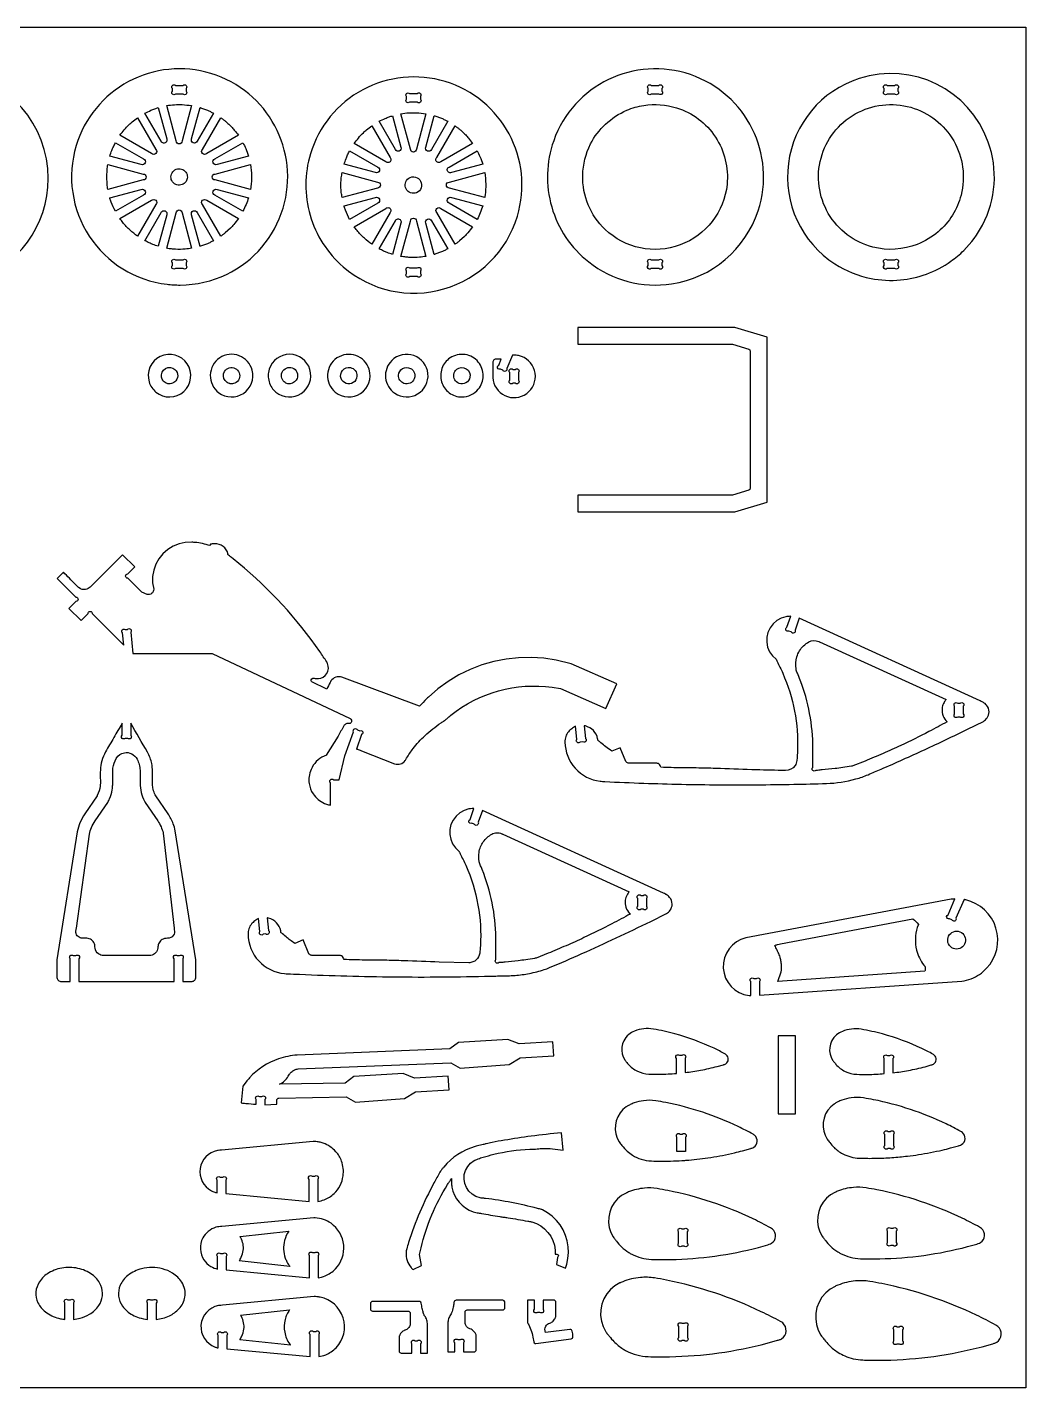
# Model space of a CAD drawing. Extents: x -812 to 928, y -560 to 383.
# Drawn here: x 236 to 928, y -560 to 383 of the extents above; entities that cross this region are included whole.
import ezdxf

# ---------------------------------------------------------------- set-up
doc = ezdxf.new("R2010")
doc.units = 0
doc.header["$MEASUREMENT"] = 0
doc.layers.get('0').update_dxf_attribs({"linetype": 'CONTINUOUS'})
doc.layers.add('SECTIONCUTEDGES', color=18, linetype='CONTINUOUS')

msp = doc.modelspace()

# ---------------------------------------------------------------- linework, layer by layer
msp.add_lwpolyline([(928.1, -559.86), (-812.09, -559.86), (-812.09, 383.42), (928.1, 383.42)], close=True)
at = {"layer": 'SECTIONCUTEDGES'}
for points in [[(114.32, 234.71, 0.325322), (198.16, 207.2, 0.325497), (250.07, 278.5, 0.371858), (186.07, 352.66, 0.371962), (103.38, 300.19, 0.115164), (101.2, 266.15, 0.115322)], [(341.56, 204.69, 0.112364), (373.8, 212.09, 0.210055), (412.98, 257.94, 0.414116), (362.89, 351.38, 0.414311), (269.48, 301.3, 0.221929), (278.57, 238.48, 0.222236), (332.51, 205.19, 0.015157), (336.88, 204.81, 0.014233)], [(624.98, 220.69, 0.206957), (682.46, 205.49, 0.283205), (742.5, 256.23, 0.410681), (695.52, 350.55, 0.410721), (600.65, 304.7, 0.157062), (599.29, 258.81, 0.156826)], [(795.72, 219.3, 0.096009), (820.75, 209.26, 0.068853), (841.13, 208.19, 0.067711), (859.12, 212.22, 0.064759), (876.17, 221.19, 0.042288), (885.06, 228.66, 0.076087), (898.06, 246.28, 0.210202), (902.08, 303.81, 0.404304), (812.58, 347.88, 0.290152), (763.45, 288.98, 0.289788)], [(338.29, 343.07), (343.61, 343.07, -1), (345.73, 340.95), (345.73, 339.19, -1), (343.61, 337.07), (338.29, 337.07, -1), (336.17, 339.19), (336.17, 340.95, -1)], [(454.69, 217.3, 0.254136), (524.58, 202, 0.254134), (575.45, 252.31, 0.414116), (525.35, 345.75, 0.414311), (431.94, 295.68, 0.14489), (431.72, 253.14, 0.144775)], [(668.34, 343.07), (673.66, 343.07, -1), (675.78, 340.95), (675.78, 339.19, -1), (673.66, 337.07), (668.34, 337.07, -1), (666.22, 339.19), (666.22, 340.95, -1)], [(831.93, 343.07), (837.25, 343.07, -1), (839.37, 340.95), (839.37, 339.19, -1), (837.25, 337.07), (831.93, 337.07, -1), (829.81, 339.19), (829.81, 340.95, -1)], [(500.75, 337.44), (506.07, 337.44, -1), (508.2, 335.32), (508.2, 333.57, -1), (506.07, 331.44), (500.75, 331.44, -1), (498.63, 333.57), (498.63, 335.32, -1)], [(326.45, 327.68), (332.28, 305.93, -1), (328.39, 304.32), (317.14, 323.81, -0.012176), (321.36, 325.81, -0.019565), (324.06, 326.89, -0.009363), (325.25, 327.29, 0.003121)], [(349.52, 329.06), (342.96, 304.55, -1), (338.86, 304.55), (332.29, 329.05, -0.057699), (343.05, 329.73, -0.024823)], [(364.7, 323.86), (353.43, 304.33, -1), (349.54, 305.94), (355.37, 327.71, 0.006199), (355.6, 327.65, -0.0186), (355.82, 327.59), (360.47, 325.89, -0.018388), (362.6, 324.9, 0.006129)], [(488.91, 322.05), (494.74, 300.31, -1), (490.86, 298.7), (479.6, 318.18, -0.012176), (483.82, 320.19, -0.019565), (486.52, 321.27, -0.009363), (487.72, 321.67, 0.003121)], [(511.99, 323.44), (505.42, 298.92, -1), (501.32, 298.92), (494.76, 323.43, -0.057699), (505.51, 324.1, -0.024823)], [(527.16, 318.23), (515.89, 298.7, -1), (512, 300.31), (517.84, 322.08, 0.006199), (518.06, 322.03, -0.0186), (518.29, 321.97), (522.94, 320.27, -0.018388), (525.06, 319.27, 0.006129)], [(636.33, 243.26, -0.211285), (620.81, 280.72, -0.111358), (626.25, 302.46, -0.08886), (636.56, 316.17, -0.085912), (651.42, 325.86, -0.063127), (663.13, 329.23, -0.114379), (685.89, 327.54, -0.173245), (712.83, 307.29, -0.172762), (720.9, 274.47, -0.286521), (688.38, 232.49, -0.286207)], [(867.4, 241.64, -0.083314), (852.86, 232.89, -0.158081), (822.01, 230.98, -0.418063), (786.08, 292.72, -0.417665), (848.3, 327.9, -0.195857), (878.1, 304.6, -0.195502), (883.17, 267.06, -0.076037), (877.19, 253.05, -0.077055)], [(312.03, 320.67), (324.72, 298.69, -1), (321.82, 295.79), (299.85, 308.48, -0.014778), (302.8, 312.24, -0.028539), (306.24, 315.92, -0.018438), (308.38, 317.81, -0.011345)], [(381.97, 308.49), (360, 295.8, -1), (357.1, 298.69), (369.79, 320.66, 0.006303), (371.35, 319.53, -0.01891), (372.89, 318.36, -0.017187), (374.73, 316.74, -0.012321), (377.16, 314.33, -0.018926), (379.16, 312.08, -0.012469)], [(474.49, 315.04), (487.18, 293.07, -1), (484.28, 290.17), (462.31, 302.85, -0.014778), (465.27, 306.61, -0.028539), (468.71, 310.29, -0.018438), (470.84, 312.18, -0.011345)], [(544.44, 302.86), (522.46, 290.17, -1), (519.57, 293.07), (532.25, 315.04, 0.006303), (533.82, 313.91, -0.01891), (535.35, 312.74, -0.017187), (537.19, 311.11, -0.012321), (539.62, 308.7, -0.018926), (541.62, 306.45, -0.012469)], [(296.69, 303.37), (316.19, 292.12, -1), (314.58, 288.23), (292.84, 294.05, -0.012918), (294.18, 297.92, -0.018758), (295.27, 300.53, -0.010898), (295.97, 301.96, 0.003632)], [(388.99, 294.06), (367.24, 288.23, -1), (365.63, 292.12), (385.12, 303.37, -0.026072), (387.05, 299.34, -0.02074)], [(459.15, 297.75), (478.65, 286.49, -1), (477.04, 282.61), (455.31, 288.43, -0.012918), (456.64, 292.3, -0.018758), (457.73, 294.9, -0.010898), (458.43, 296.33, 0.003632)], [(551.45, 288.43), (529.71, 282.61, -1), (528.1, 286.49), (547.58, 297.75, -0.026072), (549.51, 293.72, -0.020703)], [(291.45, 288.22), (315.96, 281.65, -1), (315.96, 277.55), (291.46, 270.99, 0.006429), (291.16, 272.75, -0.01929), (290.91, 274.53), (290.65, 279.6), (290.91, 284.68, -0.018896), (291.16, 286.45, 0.006298)], [(343.09, 274.33, -0.781821), (336.52, 283.23, -0.781093), (346.5, 278.45, -0.122906), (345.31, 275.97, -0.122447)], [(390.37, 270.99), (365.86, 277.55, -1), (365.86, 281.65), (390.36, 288.22, -0.035509), (391.08, 280.32, -0.037792), (390.66, 272.87, -0.007975), (390.52, 271.93, 0.002658)], [(453.91, 282.59), (478.42, 276.02, -1), (478.42, 271.93), (453.92, 265.36, 0.006429), (453.62, 267.13, -0.01929), (453.37, 268.9), (453.12, 273.98), (453.37, 279.05, -0.018896), (453.62, 280.82, 0.006298)], [(505.52, 268.69, -0.385134), (498.33, 271.28, -0.384041), (500.18, 278.71, -0.445044), (508.4, 276.67, -0.443903)], [(552.83, 265.36), (528.32, 271.93, -1), (528.32, 276.03), (552.83, 282.59, -0.035509), (553.54, 274.69, -0.037792), (553.12, 267.24, -0.007975), (552.98, 266.3, 0.002658)], [(292.8, 265.14), (314.58, 270.97, -1), (316.19, 267.08), (296.7, 255.83, -0.020623), (293.81, 262.21, -0.019978), (292.92, 264.69, -0.019766), (292.86, 264.91, 0.006588)], [(385.13, 255.83), (365.63, 267.09, -1), (367.24, 270.97), (388.98, 265.15, -0.023422), (387.3, 260.46, -0.022807)], [(455.27, 259.51), (477.04, 265.34, -1), (478.65, 261.46), (459.16, 250.2, -0.020623), (456.27, 256.58, -0.019978), (455.38, 259.06, -0.019766), (455.32, 259.28, 0.006588)], [(547.59, 250.2), (528.1, 261.46, -1), (529.71, 265.35), (551.44, 259.52, -0.023422), (549.76, 254.84, -0.022807)], [(299.85, 250.72), (321.82, 263.41, -1), (324.72, 260.51), (312.03, 238.54, -0.024397), (306.92, 242.69, -0.042082), (301.79, 248.13, -0.010889), (300.81, 249.42, 0.00363)], [(317.14, 235.38), (328.39, 254.88, -1), (332.28, 253.27), (326.46, 231.53, -0.012234), (322.71, 232.83, -0.017991), (320.21, 233.87, -0.010478), (318.67, 234.61, 0.003492)], [(332.3, 230.14), (338.86, 254.65, -1), (342.96, 254.65), (349.52, 230.15, -0.013089), (345.14, 229.61, -0.036535), (338.41, 229.45, -0.015577), (335.7, 229.67, -0.012352)], [(355.38, 231.5), (349.54, 253.27, -1), (353.43, 254.88), (364.7, 235.36, 0.006248), (362.6, 234.31, -0.018746), (360.47, 233.31), (355.82, 231.61, -0.018599), (355.6, 231.55, 0.006199)], [(369.79, 238.54), (357.1, 260.51, -1), (360, 263.41), (381.97, 250.73, -0.014529), (378.72, 246.57, -0.022653), (376.44, 244.07), (372.89, 240.84, -0.018394), (371.35, 239.67, 0.006131)], [(462.31, 245.09), (484.28, 257.78, -1), (487.18, 254.89), (474.5, 232.92, -0.024397), (469.39, 237.06, -0.042082), (464.25, 242.5, -0.010889), (463.27, 243.79, 0.00363)], [(532.26, 232.91), (519.57, 254.89, -1), (522.46, 257.78), (544.43, 245.1, -0.014529), (541.18, 240.95, -0.022653), (538.91, 238.44), (535.35, 235.22, -0.018394), (533.82, 234.04, 0.006131)], [(479.6, 229.76), (490.86, 249.25, -1), (494.74, 247.64), (488.92, 225.91, -0.012234), (485.17, 227.21, -0.017991), (482.68, 228.24, -0.010478), (481.13, 228.99, 0.003492)], [(494.76, 224.52), (501.32, 249.03, -1), (505.42, 249.03), (511.99, 224.52, -0.013089), (507.6, 223.98, -0.036535), (500.87, 223.83, -0.015577), (498.16, 224.05, -0.012352)], [(517.84, 225.87), (512.01, 247.64, -1), (515.89, 249.25), (527.16, 229.73, 0.006248), (525.06, 228.68, -0.018746), (522.94, 227.69), (518.29, 225.99, -0.018599), (518.06, 225.92, 0.006199)], [(345.73, 220.01), (345.73, 218.26, -1), (343.61, 216.13), (338.29, 216.13, -1), (336.17, 218.26), (336.17, 220.01, -1), (338.29, 222.13), (343.61, 222.13, -1)], [(668.34, 222.13), (673.66, 222.13, -1), (675.78, 220.01), (675.78, 218.26, -1), (673.66, 216.13), (668.34, 216.13, -1), (666.22, 218.26), (666.22, 220.01, -1)], [(831.93, 222.13), (837.25, 222.13, -1), (839.37, 220.01), (839.37, 218.26, -1), (837.25, 216.13), (831.93, 216.13, -1), (829.81, 218.26), (829.81, 220.01, -1)], [(500.75, 216.51), (506.07, 216.51, -1), (508.2, 214.39), (508.2, 212.63, -1), (506.07, 210.51), (500.75, 210.51, -1), (498.63, 212.63), (498.63, 214.39, -1)], [(617.47, 47.36), (726.39, 47.36), (748.66, 54.12), (748.66, 168.54), (726.39, 175.29), (617.47, 175.29), (617.47, 163.66), (724.66, 163.66), (735.96, 160.28, -0.331314), (737.03, 158.84), (737.03, 63.82, -0.331314), (735.96, 62.38), (724.66, 58.99), (617.47, 58.99)], [(324.8, 130.46, 0.865068), (346.45, 150.09, 0.86425), (320.09, 137.46, 0.072818), (321.93, 133.63, 0.072347)], [(368.41, 130.02, 0.318391), (385.46, 129.58, 0.317954), (391.55, 145.54, 0.517503), (369.02, 154.13, 0.517001)], [(408.03, 130.46, 0.74091), (431.6, 146.08, 0.740811), (403.32, 146.24, 0.14889), (403.27, 137.64, 0.148825)], [(449.17, 130.46, 0.331799), (466.79, 129.59, 0.331521), (472.66, 146.24, 0.502041), (450.33, 154.12, 0.501728)], [(490.49, 129.61, 0.63423), (513.45, 143.26, 0.633992), (488.3, 152.29, 0.223996), (484.05, 140.44, 0.223818)], [(528.17, 130.02, 0.166963), (536.94, 127.09, 0.218695), (548.4, 132.46, 0.177291), (551.78, 141.68, 0.171132), (548.4, 151.25, 0.189397), (539.29, 156.44, 0.183559), (528.75, 154.1, 0.164151), (523.14, 146.91, 0.158029), (522.91, 137.46, 0.081931), (524.84, 133.48, 0.075339)], [(572.16, 156.1), (568.1, 146.82, -1), (565.3, 145.73), (563.69, 146.44, -1), (562.6, 149.23), (564.33, 153.21), (559.99, 153.22, 0.146455), (559.19, 152.8, 0.196282), (558.4, 151), (558.42, 140.61, 0.597776), (581.94, 129.49, 0.597766), (578.24, 155.24, 0.052723), (575.5, 155.93, 0.044487)], [(332.5, 136.43, -0.127868), (329.92, 138.13, -0.137935), (328.63, 140.7, -0.320239), (331.43, 146.78, -0.324958), (338.01, 146.06, -0.217691), (339.88, 141.68, -0.220677), (337.8, 137.47, -0.140127), (334.78, 136.2, -0.112138)], [(375.82, 136.36, -0.15519), (372.77, 138.43, -0.312546), (372.38, 144.79, -0.392669), (379.78, 146.89, -0.389755), (382.48, 139.65, -0.204093), (379.46, 136.66, -0.136251), (376.09, 136.29, -0.015884), (375.96, 136.32, -0.015468)], [(413.82, 137.47, -0.389326), (412.84, 145.15, -0.393682), (420.36, 146.71, -0.425563), (422.14, 138.77, -0.30245), (416.27, 136.29, -0.064927), (414.98, 136.72, -0.063676)], [(453.23, 139.9, -0.275396), (454.22, 145.5, -0.267762), (459.72, 147.41, -0.183622), (463, 145.39, -0.175376), (464.23, 141.55, -0.249087), (461.62, 137.06, -0.472136)], [(496.79, 136.52, -0.160814), (494.04, 138.69, -0.156528), (493.07, 142.15, -0.261047), (495.88, 146.74, -0.251161), (501.44, 146.85, -0.13635), (503.53, 144.93, -0.240204), (503.98, 139.65, -0.195756), (501.05, 136.65, -0.192418)], [(535.06, 136.52, -0.355945), (531.38, 142.7, -0.188687), (533.4, 146.24, -0.315158), (539.95, 146.68, -0.316961), (542.57, 140.7, -0.219082), (539.78, 136.89, -0.217765)], [(572.29, 146.16), (574.05, 146.16, -1), (576.17, 144.04), (576.17, 138.72, -1), (574.05, 136.6), (572.29, 136.6, -1), (570.17, 138.72), (570.17, 144.04, -1)], [(256.39, 1.27), (269.3, -11.67, -1), (269.3, -14.67), (264.48, -19.47), (272.88, -27.89), (277.68, -23.09, -1), (280.68, -23.09), (302.43, -44.89), (301.59, -36.54, -1), (303.49, -34.22), (305.04, -34.06, -1), (307.36, -35.96), (308.87, -50.74), (363.72, -50.74), (459.41, -95.93, -0.168887), (460.35, -96.92, -0.362921), (459.73, -99.1, -0.089504), (459.18, -99.35, -0.079719), (458.5, -99.41, 0.015746), (457.61, -99.37, 0.104795), (456.62, -99.57, 0.167951), (455.1, -100.95, -0.009744), (451.08, -108), (442.79, -121.37, -0.104608), (442.54, -121.51, 0.035992), (441.44, -121.91, 0.188726), (432.36, -131.24, 0.136053), (431.09, -141.01, 0.111308), (433.75, -147.99, 0.142971), (441.72, -154.73, 0.032757), (443.13, -155.24, 0.017693), (445.81, -155.93), (445.81, -140.38, -1), (447.93, -138.26), (451.81, -138.26), (455.87, -121.78), (461.82, -104.98, -1), (464.53, -103.69), (466.19, -104.28, -1), (467.48, -106.98), (463.92, -117.01, -0.0051), (466.33, -117.77, -0.011435), (467.39, -118.15), (490.33, -127.18, 0.161502), (494.42, -127.31, 0.169689), (497.58, -125.03, 0.018768), (498.67, -123.34, -0.030198), (503.18, -116.69, -0.042786), (511.42, -107.68, -0.036783), (522.55, -98.85, -0.013895), (523.72, -98.1, 0.025116), (524.88, -97.32, 0.025774), (526.44, -96.03, -0.018155), (529.28, -93.59, -0.204103), (599.68, -74.12), (605.38, -75.06), (636.93, -88.86), (644.43, -71.72), (612.88, -57.92), (602.36, -55.44), (593.75, -54.11), (585.07, -53.53), (576.36, -53.7), (567.7, -54.63), (559.16, -56.3), (550.79, -58.71), (542.67, -61.84), (534.84, -65.66), (527.38, -70.15), (520.33, -75.26), (513.76, -80.97, 0.013028), (512.53, -82.2, -0.002171), (507.7, -87.22), (453.81, -67.26, 0.161142), (449.5, -67.26, 0.167596), (446.2, -69.78, 0.03262), (445.55, -70.92, -0.002417), (443.22, -75.6), (432.95, -70.45, -0.162704), (432.55, -69.78, -0.252017), (432.97, -68.28, -0.283369), (434.54, -67.88, 0.098494), (437.52, -68.19, 0.501374), (443.87, -57.82, 0.048434), (443.24, -56.61, 0.007698), (438.49, -49.5, 0.069513), (382.18, 11.72, 0.005338), (377.12, 15.8, 0.010401), (374.45, 17.81, -0.035073), (374.7, 18.26, 0.136057), (374.78, 18.53, 0.100505), (374.75, 18.71, 0.016455), (374.32, 19.72, 0.341491), (363.79, 25.18, 0.016455), (362.71, 24.95, 0.112005), (362.56, 24.87, 0.134653), (362.45, 24.72, -0.022312), (362.17, 24.04, 0.028235), (357.08, 25.43, 0.028606), (351.92, 26.22, 0.006314), (350.32, 26.35, 0.013802), (349.58, 26.38), (345.16, 26.2), (340.84, 25.28), (336.73, 23.63), (332.96, 21.31), (329.64, 18.39), (326.86, 14.95), (324.71, 11.08), (323.24, 6.91), (322.51, 2.55), (322.52, -1.88), (323.28, -6.23, -0.120312), (322.93, -7.9, -0.115005), (321.83, -9.29, -0.125142), (320.39, -9.93, -0.119875), (318.76, -9.82), (314.93, -8.33), (305.24, 1.44, -1), (305.25, 4.43), (310.09, 9.27), (301.69, 17.68), (279.2, -4.78, -0.145804), (275.98, -6.39, -0.210214), (271.49, -5.29, -0.016381), (271.29, -5.13, -0.008191), (270.91, -4.78, -0.009829), (268.83, -2.75, 0.001638), (260.64, 5.5)], [(771.01, -26.34), (768.1, -34.54, -1), (765.39, -35.83), (763.74, -35.24, -1), (762.45, -32.53), (765.13, -24.97, -0.009124), (762.89, -25.14, 0.035207), (761.69, -25.29), (758.4, -26.31), (755.38, -27.99), (752.78, -30.26), (750.71, -33.01), (749.25, -36.14), (748.47, -39.5), (748.4, -42.95), (749.05, -46.34), (750.39, -49.52), (752.35, -52.36), (754.86, -54.73, -0.066761), (755.15, -55.27, 0.023228), (755.6, -56.31, 0.00512), (757.59, -60.32, -0.014428), (759.51, -64.37, -0.05613), (767.73, -90.77, -0.057387), (769.76, -117.74, -0.014084), (769.27, -124.99, -0.122169), (768.03, -128.49, -0.258679), (761.45, -131.94, -0.000991), (741.13, -131.41, -0.003047), (716.34, -130.57, 0.006155), (702.99, -130.2, 0.003714), (696.15, -130.14, -0.004918), (689.32, -130.07, -0.002398), (682.2, -129.89, 0.000799), (675.08, -129.69, 0.028598), (674.49, -128.36, 0.161536), (673.26, -127.14, 0.057098), (672.68, -126.94, 0.047308), (671.94, -126.84), (652.82, -126.82, -0.081624), (651.88, -126.56, -0.074835), (650.99, -125.97, -0.020482), (650.82, -125.8, -0.045194), (650.76, -125.72), (646.76, -116.09), (641.01, -118.47), (639.72, -117.62, -0.015251), (636, -114.87, -0.015251), (632.46, -111.9, 0.009145), (631.52, -111.09, -0.096768), (631.32, -110.85, -0.120073), (631.23, -110.5, 0.047499), (631.16, -109.83, 0.141524), (628.18, -104.2, 0.141524), (622.65, -101.02, 0.016567), (622.21, -100.93, -0.005522), (621.76, -100.85), (622.66, -109.64, -1), (620.76, -111.96), (619.01, -112.14, -1), (616.69, -110.24), (615.76, -101.15, 0.004185), (613.14, -102.94, 0.073254), (610.91, -105.03, 0.086359), (609.07, -108.39, 0.085895), (608.47, -112.19, 0.181323), (615.61, -130.39, 0.182665), (632.86, -139.31, 0.017132), (636.19, -139.58, 0.002988), (663.19, -140.69, 0.006952), (715.21, -141.79, 0.006952), (767.24, -141.44, 0.001959), (789.81, -140.89, 0.061284), (810.27, -137.78, 0.032703), (818.74, -134.8, 0.000916), (827.81, -130.91, 0.00617), (857.9, -117.47, 0.006143), (887.78, -103.24), (898.65, -97.82, 0.107121), (901.27, -95.49, 0.158648), (902.65, -91.27, 0.179758), (900.9, -86.57, 0.084569), (898.65, -84.72, 0.011402), (897.93, -84.32, 0.006019), (896.53, -83.62)], [(783.01, -131.86), (782.47, -131.86, -1), (780.35, -129.74), (780.35, -128.52, -0.005457), (780.35, -122.39, -0.005557), (780.42, -119.46, 0.010785), (780.46, -116.54, 0.044291), (778.16, -92.28, 0.045327), (771.71, -69.36, 0.011839), (769.65, -64.32, -0.056794), (768.79, -61.52, -0.12358), (769.31, -52.99, -0.12042), (773.87, -45.5, -0.074062), (777.67, -42.68, -0.231079), (784.51, -42.45, -0.017826), (784.81, -42.59, 0.011527), (785.1, -42.74), (872.8, -82.74, 0.033575), (871.47, -84.64, 0.089461), (870.18, -88, 0.115413), (870.38, -92.95, 0.115536), (872.75, -97.29, 0.020408), (873.17, -97.71, -0.006802), (873.59, -98.13, -0.003887), (860.85, -104.92, -0.01123), (841.44, -114.52, -0.006478), (829.1, -120.09, -0.006479), (816.62, -125.34), (808.23, -128.66, -0.027258), (807.22, -128.89, -0.004531), (801.12, -129.86, -0.00906), (795.82, -130.56, -0.005336), (786.8, -131.49, -0.019134), (785.87, -131.54, -0.021054)], [(878.76, -92.7), (878.76, -87.38, -1), (880.88, -85.26), (882.63, -85.26, -1), (884.76, -87.38), (884.76, -92.7, -1), (882.63, -94.82), (880.88, -94.82, -1)], [(265.35, -278.18), (265.35, -262.37, -1), (267.47, -260.25), (269.23, -260.25, -1), (271.35, -262.37), (271.35, -278.18), (337.35, -278.18), (337.35, -262.37, -1), (339.47, -260.25), (341.23, -260.25, -1), (343.35, -262.37), (343.35, -278.18), (349.86, -278.16, 0.185813), (351.7, -277.23, 0.172664), (352.54, -275.19), (352.54, -263.16), (338.24, -173.68, 0.048631), (336.85, -168.88, 0.053476), (333.17, -161.89), (324.66, -149.48, -0.042369), (323.87, -147.91, -0.05136), (322.71, -143.88, -0.022282), (322.5, -142.35, -0.018567), (322.4, -140.51, -0.006146), (322.38, -132.34, 0.052443), (321.89, -127.14, 0.080341), (318.91, -119.24, 0.0006), (307.35, -99.13), (307.35, -107.48, -1), (305.23, -109.6), (303.47, -109.6, -1), (301.35, -107.48), (301.35, -99.11, -0.001265), (295.57, -109.05, 0.003794), (289.84, -119.02, 0.058244), (287.21, -125.27, 0.063092), (286.24, -131.46, 0.016618), (286.27, -138.81, -0.039019), (286.11, -142.76, -0.08946), (284.13, -149.21, -0.007435), (284.04, -149.38, -0.011972), (283.98, -149.48), (275.47, -161.89, 0.048899), (272.11, -168.12, 0.053441), (270.25, -174.32), (256.16, -263.21), (256.17, -275.5, 0.185957), (257.1, -277.33, 0.172664), (259.14, -278.18, 0.016956), (261.32, -278.21, -0.004396)], [(270.23, -246.45, -0.187835), (269.27, -243.36, -0.028282), (269.42, -242.26, 0.010555), (269.59, -241.17), (278.69, -176.05, -0.055767), (280.03, -171.48, -0.048899), (282.61, -166.7), (291.32, -154.01, 0.039283), (292.63, -151.45, 0.054551), (294.42, -145.41, 0.021912), (294.72, -143.2, 0.018988), (294.85, -140.64, 0.00723), (294.86, -132.38, -0.03342), (294.97, -130.31, -0.101204), (297.23, -123.52, -0.223836), (302.95, -119.54, -0.159962), (307.98, -120.31, -0.155534), (311.72, -123.97, -0.055982), (313.22, -127.8, -0.058348), (313.79, -131.71, -0.012826), (313.81, -136.17, 0.009225), (313.79, -140.64, 0.056267), (314.64, -147.22, 0.058965), (316.85, -153.15, 0.007426), (317.14, -153.68, 0.011972), (317.33, -154.01), (326.02, -166.7, -0.04427), (328.33, -170.89, -0.04711), (329.75, -175.16, -0.004249), (329.79, -175.34, -0.011983), (329.81, -175.4), (337.35, -241.17, -0.002653), (337.63, -243.35, -0.124044), (337.38, -245.31, -0.265958), (333.92, -248.08, -0.032026), (331.84, -248.27, 0.095423), (329.79, -248.73, 0.129798), (327.39, -250.62, 0.129739), (326.23, -253.45, 0.026744), (326.15, -254.62, -0.059933), (325.98, -255.78, -0.165101), (323.9, -258.89, -0.156708), (320.19, -260.22), (288.51, -260.22, -0.145829), (285.02, -259.05, -0.209993), (282.57, -255.01, -0.017729), (282.43, -253.49, 0.079747), (282.1, -252.01, 0.142824), (280.04, -249.37, 0.142126), (276.87, -248.23, 0.022063), (274.95, -248.2, -0.046173), (273.03, -248.08, -0.187835)], [(551.2, -159.6), (548.29, -167.8, -1), (545.58, -169.09), (543.92, -168.5, -1), (542.63, -165.79), (545.32, -158.23, -0.009124), (543.08, -158.4, 0.035207), (541.88, -158.55), (538.58, -159.57), (535.57, -161.25), (532.97, -163.52), (530.89, -166.27), (529.43, -169.4), (528.65, -172.76), (528.59, -176.21), (529.24, -179.6), (530.57, -182.78), (532.54, -185.62), (535.05, -187.98, -0.066761), (535.34, -188.52, 0.023228), (535.79, -189.57, 0.00512), (537.78, -193.58, -0.014428), (539.7, -197.63, -0.058639), (548.13, -225.21, -0.059897), (549.83, -253.39, -0.014451), (549.37, -258.56, -0.181237), (546.97, -263.21, -0.094922), (544.63, -264.63, -0.087412), (541.71, -265.17), (521.32, -264.67, -0.003047), (496.52, -263.83, 0.006155), (483.17, -263.46, 0.003714), (476.34, -263.4, -0.004918), (469.51, -263.33, -0.002398), (462.39, -263.15, 0.000799), (455.26, -262.95, 0.028598), (454.67, -261.62, 0.161536), (453.44, -260.4, 0.057098), (452.86, -260.2, 0.047308), (452.12, -260.1), (433.01, -260.08, -0.088454), (432.1, -259.84, -0.074835), (431.18, -259.23, -0.020482), (431.01, -259.06, -0.045194), (430.94, -258.98), (426.95, -249.35), (421.19, -251.73), (418.65, -249.99, -0.015251), (415.88, -247.9, -0.012477), (412.64, -245.16, 0.009145), (411.7, -244.35, -0.096768), (411.51, -244.11, -0.120073), (411.42, -243.76, 0.047499), (411.34, -243.09, 0.141524), (408.36, -237.46, 0.141524), (402.84, -234.28, 0.016567), (402.39, -234.19, -0.005522), (401.95, -234.11), (402.84, -242.89, -1), (400.95, -245.22), (399.2, -245.4, -1), (396.87, -243.5), (395.95, -234.41, 0.004185), (393.33, -236.2, 0.073254), (391.09, -238.29, 0.086359), (389.26, -241.65, 0.085895), (388.66, -245.45, 0.185891), (396.08, -263.89, 0.184789), (414.03, -272.67, 0.011293), (416.12, -272.81, -0.000025), (424.47, -273.19, 0.008699), (490.03, -274.97, 0.008533), (556.88, -274.48, 0.002513), (561.61, -274.35, -0.003747), (566.34, -274.22, 0.001648), (571.25, -274.11, 0.012595), (573.85, -273.97, 0.03009), (583.84, -272.6, 0.028719), (594.06, -269.95, 0.022705), (597.85, -268.53, 0.003791), (620.1, -258.87, 0.004936), (644.07, -247.95, 0.004909), (667.96, -236.5), (678.84, -231.08, 0.107121), (681.46, -228.75, 0.158648), (682.83, -224.53, 0.179758), (681.09, -219.83, 0.084569), (678.84, -217.97, 0.011402), (678.11, -217.58, 0.006019), (676.71, -216.88)], [(563.2, -265.12), (562.65, -265.12, -1), (560.53, -263), (560.53, -261.78, -0.005457), (560.53, -255.65, -0.002886), (560.61, -251.62, 0.011204), (560.63, -247.6, 0.045332), (558, -223.65, 0.045335), (551.1, -200.56, 0.013972), (549.95, -197.93, -0.030249), (549.39, -196.5, -0.04675), (548.82, -193.99, -0.071998), (548.9, -188.7, -0.113056), (551.86, -181.35, -0.112492), (557.75, -176, -0.11859), (561.15, -175.03, -0.115868), (564.7, -175.71, -0.017826), (564.99, -175.85, 0.011527), (565.28, -176), (652.99, -216, 0.03732), (651.52, -218.11, 0.102803), (650.27, -221.84, 0.112003), (650.77, -226.76, 0.112091), (653.35, -230.98, 0.01533), (653.56, -231.19, -0.00511), (653.78, -231.39, -0.003887), (641.03, -238.18, -0.01123), (621.62, -247.78, -0.006478), (609.28, -253.35, -0.006479), (596.81, -258.6), (588.41, -261.92, -0.027258), (587.41, -262.15, -0.004531), (581.3, -263.12, -0.00906), (576.01, -263.82, -0.005336), (566.99, -264.75, -0.019134), (566.06, -264.8, -0.021054)], [(658.94, -225.96), (658.94, -220.64, -1), (661.06, -218.52), (662.82, -218.52, -1), (664.94, -220.64), (664.94, -225.96, -1), (662.82, -228.08), (661.06, -228.08, -1)], [(737.34, -287.97), (737.34, -278.27, -1), (739.46, -276.15), (741.22, -276.15, -1), (743.34, -278.27), (743.34, -287.62), (883.74, -277.85, 0.064499), (890.28, -276.24, 0.11269), (900.94, -269.05, 0.26871), (907.42, -241.11, 0.268886), (886.41, -221.61, 0.009244), (885.86, -221.49, -0.003081), (885.3, -221.38), (879.64, -234.3, -1), (876.85, -235.39), (875.24, -234.69, -1), (874.15, -231.89), (878.94, -220.94, 0.007419), (877.25, -221.05, 0.015637), (876.44, -221.14), (733.96, -247.93, 0.364198), (718.27, -268.86, 0.365133), (736.17, -287.86, 0.008463), (736.75, -287.92, -0.002821)], [(756.11, -278.19), (758.41, -271.52, 0.033242), (758.61, -270.48, 0.018338), (758.76, -268.57, 0.037378), (758.71, -267, 0.017912), (758.24, -263.76, 0.022888), (757.66, -261.23, 0.034926), (757.1, -259.62, 0.01324), (755.58, -256.37, -0.004413), (754.01, -253.15, 0.006445), (755.97, -252.54, -0.019338), (757.96, -251.98), (849.71, -234.71), (850.8, -235.6, -0.018379), (851.81, -236.56, -0.018378), (852.76, -237.59), (853.62, -238.7), (852.86, -240.78, 0.139305), (852.35, -256.37, 0.102133), (857.39, -266.86, 0.033661), (857.97, -267.52, -0.097619), (858.24, -267.92, -0.082482), (858.32, -268.29, -0.025939), (858.34, -269.49, -0.02594), (858.3, -270.01, -0.012951), (858.12, -271.05)], [(875.86, -254, -0.908595), (883.4, -244.23, -0.9083), (877.86, -255.26, -0.048053), (876.8, -254.73, -0.047891)], [(685.82, -341.88), (685.82, -331.46, -1), (687.94, -329.33), (689.7, -329.33, -1), (691.82, -331.46), (691.82, -341.29, 0.01908), (702.56, -339.67, 0.017443), (714.15, -337.06), (718.35, -335.89, -0.038389), (719.17, -335.61, 0.080703), (719.97, -335.26, 0.501374), (720.39, -329, 0.054447), (719.38, -328.31, 0.011126), (711.85, -324.5, 0.045142), (684.63, -314.38, 0.025718), (669.81, -311.15, 0.068137), (663.1, -310.97, 0.069566), (656.72, -312.58, 0.072806), (652.77, -314.91, 0.110709), (649.22, -319.37), (648.4, -321.5), (647.95, -323.74), (647.89, -326.02), (648.22, -328.28), (648.93, -330.46), (649.99, -332.48, 0.021357), (650.63, -333.39, 0.014133), (652.31, -335.45, 0.103358), (658.68, -340.32, 0.100305), (666.68, -342.34, 0.015529), (674.16, -342.46, 0.017374)], [(829.97, -342.06), (829.97, -331.63, -1), (832.09, -329.51), (833.85, -329.51, -1), (835.97, -331.63), (835.97, -341.46, 0.01908), (846.71, -339.85, 0.017443), (858.3, -337.23), (862.5, -336.06, -0.038389), (863.32, -335.78, 0.080703), (864.12, -335.44, 0.501374), (864.54, -329.17, 0.054447), (863.53, -328.49, 0.011126), (856, -324.67, 0.045142), (828.78, -314.55, 0.025718), (813.96, -311.32, 0.068137), (807.24, -311.14, 0.069566), (800.87, -312.76, 0.072806), (796.92, -315.08, 0.110709), (793.37, -319.54), (792.55, -321.67), (792.1, -323.91), (792.04, -326.2), (792.37, -328.46), (793.08, -330.63), (794.14, -332.65, 0.021357), (794.78, -333.56, 0.014133), (796.46, -335.63, 0.103358), (802.83, -340.5, 0.100305), (810.83, -342.52, 0.015529), (818.31, -342.64, 0.017374)], [(383.98, -362.4, 0.003806), (387.1, -362.68, 0.001632), (394.4, -363.25), (394.4, -360.05, -1), (396.52, -357.93), (398.28, -357.93, -1), (400.4, -360.05), (400.4, -363.65), (408.64, -363.16), (408.64, -360.51, -0.408796), (410.11, -359.01), (456.73, -358.15), (463.19, -361.88), (497.25, -359.33), (504.82, -354.76), (528.13, -353.36), (527.56, -343.77), (504.13, -345.17), (496.22, -341.97), (462.13, -344.11), (456.13, -348.55), (410.58, -349.29, 0.083049), (414.02, -347.1, 0.08201), (416.6, -343.88, -0.01187), (417.43, -342.49, -0.066267), (418.65, -341.01, -0.078483), (420.93, -339.48, -0.083534), (423.43, -338.8), (529.28, -334.46), (535.74, -338.2), (569.8, -335.64), (577.37, -331.07), (600.68, -329.68), (600.11, -320.09), (576.68, -321.48), (568.77, -318.29), (534.69, -320.43), (528.69, -324.87), (422.83, -329.21, 0.064783), (409.83, -331.83, 0.125373), (389.75, -344.92, 0.01919), (387.31, -347.78), (385.11, -350.81)], [(655.25, -398.56, 0.065635), (661.41, -401.37, 0.062601), (668.4, -402.59, 0.012318), (675.7, -402.75, 0.017265), (691.63, -402.17, 0.006228), (694.39, -401.94, 0.002281), (701.92, -401.18, 0.012938), (709.6, -400.16, 0.018394), (726.06, -396.94, 0.00664), (731.7, -395.54), (737.29, -393.98, -0.044724), (738.06, -393.73, 0.087071), (739.45, -393.15, 0.501374), (740.01, -384.79, 0.052991), (738.91, -384.04, 0.012578), (728.62, -378.79, 0.062543), (678.37, -362.07, 0.01309), (671.41, -360.87, 0.069731), (662.91, -360.83, 0.049289), (656.48, -362.35, 0.034019), (653.64, -363.55, 0.017944), (651.7, -364.62, 0.01715), (651, -365.07), (648.65, -367.02), (646.67, -369.33), (645.12, -371.95), (644.02, -374.79), (643.43, -377.78), (643.35, -380.83), (643.79, -383.84), (644.73, -386.74), (646.15, -389.43, 0.030734), (647.04, -390.66, -0.007019), (648, -391.85, 0.03989), (651.63, -395.79, 0.046849)], [(801.11, -397.61, 0.113994), (812.75, -400.67, 0.012132), (824.15, -400.74, 0.014603), (835.22, -400.22, 0.007186), (846.05, -399.24, 0.012938), (853.73, -398.22, 0.018394), (870.19, -395, 0.00664), (875.83, -393.59), (881.43, -392.04, -0.044724), (882.2, -391.79, 0.087071), (883.58, -391.2, 0.501374), (884.14, -382.85, 0.052991), (883.04, -382.1, 0.012578), (872.76, -376.85, 0.062543), (822.5, -360.12, 0.01309), (815.55, -358.93, 0.069731), (807.04, -358.89, 0.049289), (800.62, -360.41, 0.034019), (797.77, -361.61, 0.017944), (795.84, -362.68, 0.01715), (795.13, -363.13), (792.79, -365.08), (790.81, -367.39), (789.25, -370.01), (788.16, -372.85), (787.56, -375.84), (787.48, -378.88), (787.92, -381.9), (788.86, -384.79), (790.28, -387.49, 0.030734), (791.18, -388.72, -0.007019), (792.13, -389.9, 0.03239), (795.09, -393.21, 0.073161)], [(503.09, -477.88), (508.92, -475.09), (507.66, -467.5), (508.68, -462.82, -0.083655), (527.13, -418.84, -0.00626), (528.43, -416.83, 0.002087), (529.75, -414.83, 0.006638), (529.74, -417.58, 0.043175), (530.04, -420.72), (530.76, -423.58), (531.86, -426.32), (533.31, -428.89), (535.09, -431.25), (537.16, -433.35), (539.49, -435.16), (542.05, -436.65), (544.77, -437.78), (547.63, -438.55, 0.028044), (549.09, -438.75, -0.017732), (550.55, -438.92, -0.012811), (556.87, -440.07, 0.01328), (563.2, -441.21, 0.012993), (566.1, -441.58, -0.01195), (569, -441.94, -0.010726), (575.85, -443.11, 0.00932), (582.7, -444.29, -0.00474), (585.09, -444.69, -0.025801), (585.53, -444.79, -0.314046), (601.68, -464.49, -0.022826), (601.73, -465.84, 0.007607), (601.73, -467.2), (601.96, -467.3, -1), (603.26, -469.52), (602.66, -474.29), (608.83, -476.83, -0.00783), (609.32, -475.5, 0.023494), (609.75, -474.15), (610.58, -470.17), (610.91, -466.12), (610.73, -462.06), (610.04, -458.06), (608.86, -454.17), (607.2, -450.46), (605.09, -446.99), (602.56, -443.81), (599.66, -440.97), (596.42, -438.51), (592.9, -436.48, 0.037256), (592.2, -436.25, -0.003315), (589.36, -435.51, 0.034716), (553.32, -428.59, 0.01139), (550.95, -428.36, -0.034028), (549.67, -428.17), (546.74, -427.24), (544.09, -425.69), (541.84, -423.59), (540.1, -421.05), (538.96, -418.19), (538.48, -415.16), (538.67, -412.09), (539.53, -409.13), (541.01, -406.44), (543.05, -404.14), (545.55, -402.33, -0.025958), (546.21, -402, -0.012621), (548.37, -401.12, -0.017599), (551.66, -400.01, -0.012694), (559.12, -397.99, -0.049711), (584.02, -394.48, -0.008291), (585.42, -394.44, 0.013835), (586.82, -394.39, 0.008166), (589.19, -394.21, -0.020152), (593.61, -393.96, -0.024348), (599.79, -394.17, -0.020289), (607.15, -395.08), (605.98, -383.14, 0.009618), (585.06, -385.43, 0.010773), (566.48, -388.24, 0.002048), (557.95, -389.76, 0.021874), (553.9, -390.68, 0.013096), (552.85, -391, -0.020745), (551.79, -391.3, -0.016173), (549.79, -391.71, 0.028503), (546.09, -392.58, 0.148721), (524.4, -406.82, 0.008202), (523.18, -408.34, 0.016416), (522.61, -409.13, 0.017481), (521.79, -410.42, 0.006923), (517.65, -417.81, 0.047966), (500.06, -459.12, 0.008193), (498.74, -463.56, 0.054151), (498.31, -466.11, 0.093895), (499.03, -471.6, 0.093895), (501.71, -476.44, 0.028093), (502.38, -477.17, -0.009362)], [(686.17, -395.95), (686.17, -386.12, -1), (688.29, -384), (690.05, -384, -1), (692.17, -386.12), (692.17, -395.95)], [(832.43, -382.06), (834.18, -382.06, -1), (836.31, -384.18), (836.31, -391.89, -1), (834.18, -394.01), (832.43, -394.01, -1), (830.31, -391.89), (830.31, -384.18, -1)], [(367.26, -424.68), (367.25, -416.02, -1), (369.38, -413.9), (371.14, -413.9, -1), (373.26, -416.02), (373.26, -425.21), (431.03, -430.73), (431.03, -415.36, -1), (433.15, -413.23), (434.91, -413.23, -1), (437.03, -415.36), (437.03, -430.73, 0.047423), (441.51, -429.51, 0.099809), (448.34, -425.22, 0.170073), (454.62, -413.01, 0.122256), (453.53, -402.66, 0.096881), (449.64, -396.2, 0.123217), (440.81, -390.27, 0.038722), (438.06, -389.52, 0.035655), (434.98, -389.15, 0.006019), (434.25, -389.12, 0.014702), (433.96, -389.12), (370.26, -395.1, 0.005876), (368.01, -395.29, 0.023567), (367.45, -395.36, 0.319045), (355.47, -407.84, 0.318903), (363.31, -423.27, 0.035261), (365.05, -424.03, 0.02915)], [(654.75, -467.21, 0.113994), (668.44, -470.82, 0.012132), (681.86, -470.9, 0.059829), (742.65, -462.49), (749.24, -460.66, -0.044724), (750.14, -460.37, 0.087071), (751.77, -459.68, 0.501374), (752.43, -449.85, 0.052991), (751.14, -448.96, 0.012578), (739.04, -442.79, 0.062543), (679.92, -423.11, 0.009794), (672.42, -421.77, 0.06036), (663.61, -421.45, 0.075913), (652.56, -424.1, 0.006314), (651.36, -424.61, 0.013802), (650.82, -424.86), (647.71, -426.65), (644.96, -428.94), (642.63, -431.66), (640.8, -434.74), (639.51, -438.09), (638.81, -441.6), (638.72, -445.18), (639.23, -448.73), (640.34, -452.14), (642.01, -455.31, 0.027175), (642.74, -456.33, -0.003463), (644.19, -458.15, 0.032859), (647.76, -462.14, 0.053889), (652.72, -466.05, 0.018728)], [(799.69, -466.73, 0.113994), (813.38, -470.34, 0.012132), (826.8, -470.42, 0.059829), (887.59, -462.01), (894.18, -460.19, -0.044724), (895.09, -459.89, 0.087071), (896.71, -459.2, 0.501374), (897.37, -449.37, 0.052991), (896.08, -448.48, 0.012578), (883.98, -442.31, 0.062543), (824.86, -422.63, 0.009794), (817.37, -421.29, 0.06036), (808.56, -420.97, 0.075913), (797.5, -423.62, 0.006314), (796.3, -424.13, 0.013802), (795.76, -424.38), (792.66, -426.17), (789.9, -428.46), (787.57, -431.19), (785.74, -434.26), (784.45, -437.61), (783.75, -441.12), (783.66, -444.7), (784.17, -448.25), (785.28, -451.66), (786.95, -454.83, 0.027175), (787.68, -455.85, -0.003463), (789.13, -457.67, 0.032859), (792.7, -461.66, 0.053889), (797.66, -465.57, 0.018728)], [(367.52, -477.6), (367.52, -468.94, -1), (369.64, -466.82), (371.4, -466.82, -1), (373.52, -468.94), (373.52, -478.13), (431.29, -483.65), (431.29, -468.28, -1), (433.41, -466.16), (435.17, -466.16, -1), (437.29, -468.28), (437.29, -483.65, 0.05147), (442.08, -482.3, 0.107286), (449.29, -477.47, 0.219098), (455.03, -460.94, 0.219068), (446.22, -445.83, 0.070527), (440.99, -443.17, 0.070554), (435.24, -442.07, 0.006019), (434.51, -442.04, 0.014702), (434.22, -442.04), (370.52, -448.02, 0.006012), (368.51, -448.19, 0.049653), (366.37, -448.61, 0.199317), (357.35, -456, 0.276745), (358.09, -471.26, 0.112527), (362.81, -475.72, 0.077117)], [(382.48, -471.91, 0.036811), (383.99, -469.34, 0.086534), (385.37, -464.62, 0.075433), (385.19, -460.14, 0.075591), (383.69, -455.92, 0.014453), (383.41, -455.41, -0.004817), (383.11, -454.92), (416.88, -451.26, 0.075939), (414.01, -457.65, 0.1558), (414.48, -469.9, 0.037072), (415.68, -472.56, 0.029434), (417.61, -475.67)], [(687.34, -459.54), (687.34, -451.83, -1), (689.46, -449.71), (691.22, -449.71, -1), (693.34, -451.83), (693.34, -459.54, -1), (691.22, -461.66), (689.46, -461.66, -1)], [(838.28, -451.35), (838.28, -459.06, -1), (836.16, -461.18), (834.4, -461.18, -1), (832.28, -459.06), (832.28, -451.35, -1), (834.4, -449.23), (836.16, -449.23, -1)], [(261.63, -512.46), (261.63, -501.03, -1), (263.76, -498.91), (265.51, -498.91, -1), (267.63, -501.03), (267.63, -512.45, 0.027943), (272.14, -511.59, 0.074409), (278.73, -508.86, 0.105275), (285.11, -502.9, 0.255238), (286.65, -488.97, 0.127924), (281.5, -482.12, 0.103344), (272.07, -477.38, 0.09748), (260.84, -476.64, 0.100786), (250.54, -480.16, 0.113409), (244.02, -486.32, 0.265194), (242.99, -500.89, 0.119117), (248.2, -507.26, 0.097373), (257.2, -511.65, 0.01993), (258.65, -511.97, 0.009773)], [(318.94, -512.52), (318.94, -501.1, -1), (321.06, -498.97), (322.82, -498.97, -1), (324.94, -501.1), (324.94, -512.51, 0.027668), (329.58, -511.63, 0.055217), (334.15, -509.94, 0.085085), (340.76, -505.09, 0.151535), (344.87, -496.92, 0.187353), (342.75, -486.71, 0.110616), (336.29, -480.38, 0.074635), (329.39, -477.42, 0.126646), (314.86, -477.35, 0.102686), (305.33, -481.97, 0.126984), (300.04, -488.76, 0.265876), (301.66, -503.3, 0.110812), (308.5, -509.3, 0.05007), (313.25, -511.3, 0.044392)], [(650.95, -534.22, 0.113994), (666.17, -538.23, 0.012132), (681.08, -538.32, 0.059829), (748.63, -528.97), (755.95, -526.95, -0.044724), (756.95, -526.62, 0.087071), (758.76, -525.85, 0.501374), (759.49, -514.93, 0.052991), (758.05, -513.94, 0.012578), (744.61, -507.09, 0.062543), (678.92, -485.22, 0.009794), (670.6, -483.73, 0.06036), (660.81, -483.37, 0.075913), (648.53, -486.32, 0.006314), (647.19, -486.88, 0.013802), (646.59, -487.17), (643.14, -489.15), (640.08, -491.7), (637.49, -494.72), (635.45, -498.14), (634.02, -501.86), (633.25, -505.77), (633.14, -509.75), (633.71, -513.69), (634.94, -517.47), (636.8, -520.99, 0.027175), (637.61, -522.13, -0.003463), (639.22, -524.15, 0.02583), (642.44, -527.85, 0.060935), (648.7, -532.92, 0.018728)], [(802.53, -537.73, 0.046849), (808.48, -539.68, 0.043821), (815.12, -540.58, 0.00767), (819.45, -540.72, 0.008632), (830.31, -540.71, 0.059829), (897.86, -531.37), (905.18, -529.34, -0.044724), (906.18, -529.01, 0.087071), (907.99, -528.24, 0.501374), (908.72, -517.32, 0.052991), (907.29, -516.34, 0.012578), (893.84, -509.48, 0.062543), (828.15, -487.61, 0.009794), (819.83, -486.13, 0.06036), (810.04, -485.77, 0.075913), (797.76, -488.71, 0.006314), (796.42, -489.28, 0.013802), (795.82, -489.56), (792.37, -491.55), (789.31, -494.09), (786.72, -497.12), (784.68, -500.54), (783.26, -504.25), (782.48, -508.16), (782.37, -512.14), (782.94, -516.08), (784.18, -519.86), (786.03, -523.39, 0.027175), (786.85, -524.52, -0.003463), (788.46, -526.54, 0.02583), (791.67, -530.24, 0.060935), (797.93, -535.32, 0.037469)], [(367.96, -532.22), (367.95, -523.57, -1), (370.07, -521.44), (371.83, -521.44, -1), (373.96, -523.56), (373.96, -532.76), (431.72, -538.28), (431.73, -522.9, -1), (433.85, -520.78), (435.61, -520.78, -1), (437.73, -522.9), (437.72, -538.28, 0.05147), (442.52, -536.93, 0.107286), (449.72, -532.1, 0.274564), (454.6, -511.27, 0.274971), (438.66, -497.06, 0.024029), (436.36, -496.72, 0.032605), (434.65, -496.67), (370.96, -502.65, 0.005876), (368.7, -502.83, 0.023567), (368.15, -502.91, 0.338335), (356.05, -516.43, 0.338371), (365.91, -531.65, 0.017682), (366.72, -531.91, 0.01173)], [(527.26, -535.01), (532.04, -535.01), (532.04, -528.61, -1), (534.16, -526.49), (535.92, -526.49, -1), (538.04, -528.61), (538.04, -535.01, -0.002512), (543.98, -535.04, 0.015071), (545.47, -535.01, 0.185889), (546.5, -534.55, 0.185889), (546.96, -533.52), (546.96, -523.78, 0.071586), (546.64, -522.74, 0.063601), (545.55, -521.03, 0.143034), (542.47, -518.95, -0.055411), (541.62, -518.57, -0.121828), (539.96, -516.96, -0.120265), (539.24, -514.74), (539.24, -507.36, -0.385084), (540.73, -505.87), (565.34, -505.87, 0.385084), (566.84, -504.38, 0.012559), (566.88, -502.55, 0.012559), (566.84, -500.72, 0.185889), (566.38, -499.68, 0.185889), (565.34, -499.22), (532.96, -499.22, 0.149897), (532.02, -499.56, 0.169825), (531.53, -500.29, 0.040846), (531.4, -501.03, -0.028197), (530.96, -503.98, -0.029318), (529.88, -507.95, -0.075684), (529.15, -509.38, 0.078228), (527.78, -512.1, 0.074659), (527.26, -515.25, 0.005323), (527.22, -525.13, -0.001774)], [(595.07, -521.52, -0.27052), (595.18, -517.16, -0.179679), (597.95, -515, 0.119755), (600.3, -513.58, 0.106739), (601.97, -511.01, 0.013896), (602.16, -510.47, 0.038477), (602.21, -510.26), (602.21, -500.53, 0.185889), (601.75, -499.49, 0.185889), (600.71, -499.03, 0.015071), (599.23, -499, -0.002512), (593.28, -499.03), (593.28, -505.44, -1), (591.16, -507.56), (589.4, -507.56, -1), (587.28, -505.44), (587.28, -499.03), (582.5, -499.03), (582.5, -514.73, 0.081137), (582.64, -515.04, -0.024824), (583.34, -516.24, -0.040706), (585.29, -520.93, -0.039526), (586.51, -526.02, -0.000611), (586.8, -527.89, 0.317491), (587.93, -529.06, 0.023467), (588.08, -529.08, 0.0277), (588.21, -529.08), (612.73, -525.94, 0.185889), (613.7, -525.35, 0.185889), (614.02, -524.27, 0.012559), (613.84, -522.45, 0.012559), (613.56, -520.64, 0.185889), (612.97, -519.67, 0.186046), (611.89, -519.35)], [(383.54, -509.54), (417.32, -505.89, 0.027636), (415.62, -509, 0.051025), (414.33, -512.62, 0.106989), (414.1, -521.37, 0.104563), (417.55, -529.62, 0.011182), (417.79, -529.96, -0.003727), (418.04, -530.3), (382.92, -526.54, 0.036811), (384.43, -523.96, 0.086534), (385.8, -519.25, 0.075433), (385.63, -514.76, 0.075591), (384.13, -510.54, 0.014453), (383.84, -510.04, -0.004817)], [(502.38, -535.77), (502.38, -529.37, -1), (504.5, -527.25), (506.25, -527.25, -1), (508.38, -529.37), (508.38, -535.77), (513.16, -535.77, -0.001774), (513.19, -525.9, 0.005323), (513.16, -516.02, 0.074659), (512.64, -512.86, 0.078228), (511.26, -510.14, 0.030172), (511.08, -509.92, -0.06218), (510.91, -509.69, -0.043803), (510.65, -509.07, -0.015581), (509.85, -506.42, -0.013564), (509.47, -504.82, -0.012396), (509.15, -503.05, -0.000611), (508.86, -501.18, 0.317491), (507.73, -500.01, 0.023467), (507.64, -500, 0.011768), (507.45, -499.98), (475.07, -499.98, 0.185889), (474.04, -500.44, 0.185889), (473.58, -501.48, 0.012559), (473.53, -503.31, 0.012559), (473.58, -505.14, 0.385084), (475.07, -506.63), (499.68, -506.63, -0.385084), (501.18, -508.13), (501.18, -515.5, -0.140934), (500.23, -518.05, -0.142668), (498.09, -519.68, -0.012498), (497.34, -519.94, 0.057452), (496.62, -520.27, 0.082815), (494.86, -521.79, 0.082815), (493.69, -523.79, 0.013896), (493.5, -524.34, 0.038477), (493.45, -524.54), (493.45, -534.28, 0.185889), (493.91, -535.32, 0.185889), (494.95, -535.77, 0.015071), (496.43, -535.8, -0.002512)], [(691.29, -527.11), (689.53, -527.11, -1), (687.41, -524.99), (687.41, -517.28, -1), (689.53, -515.16), (691.29, -515.16, -1), (693.41, -517.28), (693.41, -524.99, -1)], [(842.64, -519.67), (842.64, -527.38, -1), (840.52, -529.5), (838.76, -529.5, -1), (836.64, -527.38), (836.64, -519.67, -1), (838.76, -517.55), (840.52, -517.55, -1)]]:
    msp.add_lwpolyline(points, format="xyb", close=True, dxfattribs=at)
msp.add_lwpolyline([(768.41, -369.83), (768.41, -315.83), (756.46, -315.83), (756.46, -369.83)], close=True, dxfattribs=at)

doc.saveas('drawing.dxf')
